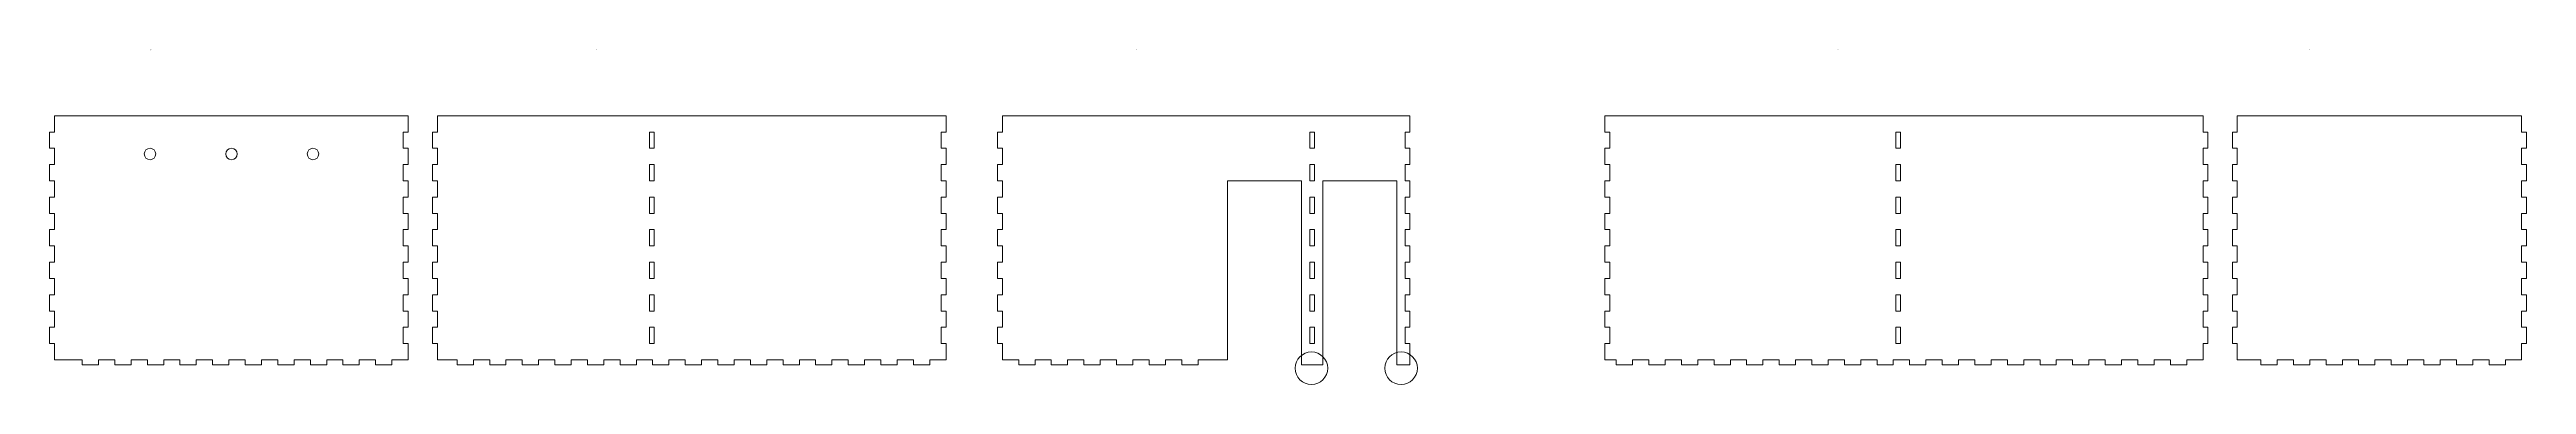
# Model space of a CAD drawing. Header units: millimetres. Extents: x -15307 to -8200, y 7864 to 9694.
# Drawn here: x -9720 to -8200, y 8039 to 8245 of the extents above; entities that cross this region are included whole.
import ezdxf

# ---------------------------------------------------------------- set-up
doc = ezdxf.new("R2010")
doc.units = ezdxf.units.MM
doc.layers.add('A-DETL-THIN', color=151, linetype='Continuous', lineweight=9)
doc.layers.add('G-ANNO-TEXT', color=231, linetype='Continuous', lineweight=9)
doc.styles.add('Arial', font='arial.ttf', dxfattribs={"height": 0.491766})

msp = doc.modelspace()

# ---------------------------------------------------------------- linework, layer by layer
at = {"layer": 'A-DETL-THIN'}
for p, q in [((-9716.7, 8194.4), (-9719.7, 8194.4)), ((-9719.7, 8194.4), (-9719.7, 8184.4)), ((-9716.7, 8204.4), (-9716.7, 8194.4)), ((-9716.7, 8204.4), (-9499.7, 8204.4)), ((-9716.7, 8194.4), (-9716.7, 8204.4)), ((-9499.7, 8194.4), (-9502.7, 8194.4)), ((-9502.7, 8194.4), (-9502.7, 8184.4)), ((-9499.7, 8204.4), (-9499.7, 8194.4)), ((-9499.7, 8194.4), (-9499.7, 8204.4)), ((-9481.7, 8194.4), (-9484.7, 8194.4)), ((-9484.7, 8194.4), (-9484.7, 8184.4)), ((-9481.7, 8204.4), (-9481.7, 8194.4)), ((-9481.7, 8204.4), (-9169.7, 8204.4)), ((-9481.7, 8194.4), (-9481.7, 8204.4)), ((-9348.7, 8194.4), (-9351.7, 8194.4)), ((-9351.7, 8194.4), (-9351.7, 8184.4)), ((-9348.7, 8194.4), (-9348.7, 8184.4)), ((-9169.7, 8194.4), (-9172.7, 8194.4)), ((-9172.7, 8194.4), (-9172.7, 8184.4)), ((-9169.7, 8204.4), (-9169.7, 8194.4)), ((-9169.7, 8194.4), (-9169.7, 8204.4)), ((-9135.1, 8194.4), (-9138.1, 8194.4)), ((-9138.1, 8194.4), (-9138.1, 8184.4)), ((-9135.1, 8204.4), (-9135.1, 8194.4)), ((-8885.1, 8204.4), (-9135.1, 8204.4)), ((-9135.1, 8194.4), (-9135.1, 8204.4)), ((-8946.6, 8194.4), (-8943.6, 8194.4)), ((-8946.6, 8194.4), (-8946.6, 8184.4)), ((-8943.6, 8194.4), (-8943.6, 8184.4)), ((-8885.1, 8194.4), (-8888.1, 8194.4)), ((-8888.1, 8194.4), (-8888.1, 8184.4)), ((-8885.1, 8204.4), (-8885.1, 8194.4)), ((-8885.1, 8194.4), (-8885.1, 8204.4)), ((-8765.5, 8204.4), (-8765.5, 8194.4)), ((-8765.5, 8204.4), (-8398.5, 8204.4)), ((-8765.5, 8194.4), (-8765.5, 8204.4)), ((-8765.5, 8194.4), (-8762.5, 8194.4)), ((-8762.5, 8194.4), (-8762.5, 8184.4)), ((-8584, 8194.4), (-8587, 8194.4)), ((-8587, 8194.4), (-8587, 8184.4)), ((-8584, 8194.4), (-8584, 8184.4)), ((-8398.5, 8204.4), (-8398.5, 8194.4)), ((-8398.5, 8194.4), (-8398.5, 8204.4)), ((-8398.5, 8194.4), (-8395.5, 8194.4)), ((-8395.5, 8194.4), (-8395.5, 8184.4)), ((-8377.5, 8194.4), (-8380.5, 8194.4)), ((-8380.5, 8194.4), (-8380.5, 8184.4)), ((-8377.5, 8204.4), (-8377.5, 8194.4)), ((-8377.5, 8204.4), (-8203, 8204.4)), ((-8377.5, 8194.4), (-8377.5, 8204.4)), ((-8203, 8204.4), (-8203, 8194.4)), ((-8203, 8194.4), (-8203, 8204.4)), ((-8203, 8194.4), (-8200, 8194.4)), ((-8200, 8194.4), (-8200, 8184.4)), ((-9716.7, 8184.4), (-9719.7, 8184.4)), ((-9716.7, 8174.4), (-9716.7, 8184.4)), ((-9499.7, 8184.4), (-9502.7, 8184.4)), ((-9499.7, 8174.4), (-9499.7, 8184.4)), ((-9481.7, 8184.4), (-9484.7, 8184.4)), ((-9481.7, 8174.4), (-9481.7, 8184.4)), ((-9348.7, 8184.4), (-9351.7, 8184.4)), ((-9169.7, 8184.4), (-9172.7, 8184.4)), ((-9169.7, 8174.4), (-9169.7, 8184.4)), ((-9135.1, 8184.4), (-9138.1, 8184.4)), ((-9135.1, 8174.4), (-9135.1, 8184.4)), ((-8946.6, 8184.4), (-8943.6, 8184.4)), ((-8885.1, 8184.4), (-8888.1, 8184.4)), ((-8885.1, 8174.4), (-8885.1, 8184.4)), ((-8765.5, 8184.4), (-8762.5, 8184.4)), ((-8765.5, 8174.4), (-8765.5, 8184.4)), ((-8584, 8184.4), (-8587, 8184.4)), ((-8398.5, 8184.4), (-8395.5, 8184.4)), ((-8398.5, 8174.4), (-8398.5, 8184.4)), ((-8377.5, 8184.4), (-8380.5, 8184.4)), ((-8377.5, 8174.4), (-8377.5, 8184.4)), ((-8203, 8184.4), (-8200, 8184.4)), ((-8203, 8174.4), (-8203, 8184.4)), ((-9716.7, 8174.4), (-9719.7, 8174.4)), ((-9719.7, 8174.4), (-9719.7, 8164.4)), ((-9716.7, 8164.4), (-9719.7, 8164.4)), ((-9716.7, 8154.4), (-9716.7, 8164.4)), ((-9499.7, 8174.4), (-9502.7, 8174.4)), ((-9502.7, 8174.4), (-9502.7, 8164.4)), ((-9499.7, 8164.4), (-9502.7, 8164.4)), ((-9499.7, 8154.4), (-9499.7, 8164.4)), ((-9481.7, 8174.4), (-9484.7, 8174.4)), ((-9484.7, 8174.4), (-9484.7, 8164.4)), ((-9481.7, 8164.4), (-9484.7, 8164.4)), ((-9481.7, 8154.4), (-9481.7, 8164.4)), ((-9348.7, 8174.4), (-9351.7, 8174.4)), ((-9351.7, 8174.4), (-9351.7, 8164.4)), ((-9348.7, 8164.4), (-9351.7, 8164.4)), ((-9348.7, 8174.4), (-9348.7, 8164.4)), ((-9169.7, 8174.4), (-9172.7, 8174.4)), ((-9172.7, 8174.4), (-9172.7, 8164.4)), ((-9169.7, 8164.4), (-9172.7, 8164.4)), ((-9169.7, 8154.4), (-9169.7, 8164.4)), ((-9135.1, 8174.4), (-9138.1, 8174.4)), ((-9138.1, 8174.4), (-9138.1, 8164.4)), ((-9135.1, 8164.4), (-9138.1, 8164.4)), ((-9135.1, 8154.4), (-9135.1, 8164.4)), ((-8997.1, 8164.4), (-8997.1, 8054.4)), ((-8997.1, 8164.4), (-8951.6, 8164.4)), ((-8951.6, 8164.4), (-8951.6, 8051.4)), ((-8946.6, 8174.4), (-8943.6, 8174.4)), ((-8946.6, 8174.4), (-8946.6, 8164.4)), ((-8946.6, 8164.4), (-8943.6, 8164.4)), ((-8943.6, 8174.4), (-8943.6, 8164.4)), ((-8938.6, 8164.4), (-8938.6, 8051.4)), ((-8893.1, 8164.4), (-8938.6, 8164.4)), ((-8893.1, 8164.4), (-8893.1, 8051.4)), ((-8885.1, 8174.4), (-8888.1, 8174.4)), ((-8888.1, 8174.4), (-8888.1, 8164.4)), ((-8885.1, 8164.4), (-8888.1, 8164.4)), ((-8885.1, 8154.4), (-8885.1, 8164.4)), ((-8765.5, 8174.4), (-8762.5, 8174.4)), ((-8765.5, 8164.4), (-8762.5, 8164.4)), ((-8765.5, 8154.4), (-8765.5, 8164.4)), ((-8762.5, 8174.4), (-8762.5, 8164.4)), ((-8584, 8174.4), (-8587, 8174.4)), ((-8587, 8174.4), (-8587, 8164.4)), ((-8584, 8164.4), (-8587, 8164.4)), ((-8584, 8174.4), (-8584, 8164.4)), ((-8398.5, 8174.4), (-8395.5, 8174.4)), ((-8398.5, 8164.4), (-8395.5, 8164.4)), ((-8398.5, 8154.4), (-8398.5, 8164.4)), ((-8395.5, 8174.4), (-8395.5, 8164.4)), ((-8377.5, 8174.4), (-8380.5, 8174.4)), ((-8380.5, 8174.4), (-8380.5, 8164.4)), ((-8377.5, 8164.4), (-8380.5, 8164.4)), ((-8377.5, 8154.4), (-8377.5, 8164.4)), ((-8203, 8174.4), (-8200, 8174.4)), ((-8203, 8164.4), (-8200, 8164.4)), ((-8203, 8154.4), (-8203, 8164.4)), ((-8200, 8174.4), (-8200, 8164.4)), ((-9716.7, 8154.4), (-9719.7, 8154.4)), ((-9719.7, 8154.4), (-9719.7, 8144.4)), ((-9499.7, 8154.4), (-9502.7, 8154.4)), ((-9502.7, 8154.4), (-9502.7, 8144.4)), ((-9481.7, 8154.4), (-9484.7, 8154.4)), ((-9484.7, 8154.4), (-9484.7, 8144.4)), ((-9348.7, 8154.4), (-9351.7, 8154.4)), ((-9351.7, 8154.4), (-9351.7, 8144.4)), ((-9348.7, 8154.4), (-9348.7, 8144.4)), ((-9169.7, 8154.4), (-9172.7, 8154.4)), ((-9172.7, 8154.4), (-9172.7, 8144.4)), ((-9135.1, 8154.4), (-9138.1, 8154.4)), ((-9138.1, 8154.4), (-9138.1, 8144.4)), ((-8946.6, 8154.4), (-8943.6, 8154.4)), ((-8946.6, 8154.4), (-8946.6, 8144.4)), ((-8943.6, 8154.4), (-8943.6, 8144.4)), ((-8885.1, 8154.4), (-8888.1, 8154.4)), ((-8888.1, 8154.4), (-8888.1, 8144.4)), ((-8765.5, 8154.4), (-8762.5, 8154.4)), ((-8762.5, 8154.4), (-8762.5, 8144.4)), ((-8584, 8154.4), (-8587, 8154.4)), ((-8587, 8154.4), (-8587, 8144.4)), ((-8584, 8154.4), (-8584, 8144.4)), ((-8398.5, 8154.4), (-8395.5, 8154.4)), ((-8395.5, 8154.4), (-8395.5, 8144.4)), ((-8377.5, 8154.4), (-8380.5, 8154.4)), ((-8380.5, 8154.4), (-8380.5, 8144.4)), ((-8203, 8154.4), (-8200, 8154.4)), ((-8200, 8154.4), (-8200, 8144.4)), ((-9716.7, 8144.4), (-9719.7, 8144.4)), ((-9716.7, 8134.4), (-9719.7, 8134.4)), ((-9719.7, 8134.4), (-9719.7, 8124.4)), ((-9716.7, 8134.4), (-9716.7, 8144.4)), ((-9499.7, 8144.4), (-9502.7, 8144.4)), ((-9499.7, 8134.4), (-9502.7, 8134.4)), ((-9502.7, 8134.4), (-9502.7, 8124.4)), ((-9499.7, 8134.4), (-9499.7, 8144.4)), ((-9481.7, 8144.4), (-9484.7, 8144.4)), ((-9481.7, 8134.4), (-9484.7, 8134.4)), ((-9484.7, 8134.4), (-9484.7, 8124.4)), ((-9481.7, 8134.4), (-9481.7, 8144.4)), ((-9348.7, 8144.4), (-9351.7, 8144.4)), ((-9348.7, 8134.4), (-9351.7, 8134.4)), ((-9351.7, 8134.4), (-9351.7, 8124.4)), ((-9348.7, 8134.4), (-9348.7, 8124.4)), ((-9169.7, 8144.4), (-9172.7, 8144.4)), ((-9169.7, 8134.4), (-9172.7, 8134.4)), ((-9172.7, 8134.4), (-9172.7, 8124.4)), ((-9169.7, 8134.4), (-9169.7, 8144.4)), ((-9135.1, 8144.4), (-9138.1, 8144.4)), ((-9135.1, 8134.4), (-9138.1, 8134.4)), ((-9138.1, 8134.4), (-9138.1, 8124.4)), ((-9135.1, 8134.4), (-9135.1, 8144.4)), ((-8946.6, 8144.4), (-8943.6, 8144.4)), ((-8946.6, 8134.4), (-8943.6, 8134.4)), ((-8946.6, 8134.4), (-8946.6, 8124.4)), ((-8943.6, 8134.4), (-8943.6, 8124.4)), ((-8885.1, 8144.4), (-8888.1, 8144.4)), ((-8885.1, 8134.4), (-8888.1, 8134.4)), ((-8888.1, 8134.4), (-8888.1, 8124.4)), ((-8885.1, 8134.4), (-8885.1, 8144.4)), ((-8765.5, 8144.4), (-8762.5, 8144.4)), ((-8765.5, 8134.4), (-8765.5, 8144.4)), ((-8765.5, 8134.4), (-8762.5, 8134.4)), ((-8762.5, 8134.4), (-8762.5, 8124.4)), ((-8584, 8144.4), (-8587, 8144.4)), ((-8584, 8134.4), (-8587, 8134.4)), ((-8587, 8134.4), (-8587, 8124.4)), ((-8584, 8134.4), (-8584, 8124.4)), ((-8398.5, 8144.4), (-8395.5, 8144.4)), ((-8398.5, 8134.4), (-8398.5, 8144.4)), ((-8398.5, 8134.4), (-8395.5, 8134.4)), ((-8395.5, 8134.4), (-8395.5, 8124.4)), ((-8377.5, 8144.4), (-8380.5, 8144.4)), ((-8377.5, 8134.4), (-8380.5, 8134.4)), ((-8380.5, 8134.4), (-8380.5, 8124.4)), ((-8377.5, 8134.4), (-8377.5, 8144.4)), ((-8203, 8144.4), (-8200, 8144.4)), ((-8203, 8134.4), (-8203, 8144.4)), ((-8203, 8134.4), (-8200, 8134.4)), ((-8200, 8134.4), (-8200, 8124.4)), ((-9716.7, 8124.4), (-9719.7, 8124.4)), ((-9716.7, 8114.4), (-9716.7, 8124.4)), ((-9499.7, 8124.4), (-9502.7, 8124.4)), ((-9499.7, 8114.4), (-9499.7, 8124.4)), ((-9481.7, 8124.4), (-9484.7, 8124.4)), ((-9481.7, 8114.4), (-9481.7, 8124.4)), ((-9348.7, 8124.4), (-9351.7, 8124.4)), ((-9169.7, 8124.4), (-9172.7, 8124.4)), ((-9169.7, 8114.4), (-9169.7, 8124.4)), ((-9135.1, 8124.4), (-9138.1, 8124.4)), ((-9135.1, 8114.4), (-9135.1, 8124.4)), ((-8946.6, 8124.4), (-8943.6, 8124.4)), ((-8885.1, 8124.4), (-8888.1, 8124.4)), ((-8885.1, 8114.4), (-8885.1, 8124.4)), ((-8765.5, 8124.4), (-8762.5, 8124.4)), ((-8765.5, 8114.4), (-8765.5, 8124.4)), ((-8584, 8124.4), (-8587, 8124.4)), ((-8398.5, 8124.4), (-8395.5, 8124.4)), ((-8398.5, 8114.4), (-8398.5, 8124.4)), ((-8377.5, 8124.4), (-8380.5, 8124.4)), ((-8377.5, 8114.4), (-8377.5, 8124.4)), ((-8203, 8124.4), (-8200, 8124.4)), ((-8203, 8114.4), (-8203, 8124.4)), ((-9716.7, 8114.4), (-9719.7, 8114.4)), ((-9719.7, 8114.4), (-9719.7, 8104.4)), ((-9716.7, 8104.4), (-9719.7, 8104.4)), ((-9716.7, 8094.4), (-9716.7, 8104.4)), ((-9499.7, 8114.4), (-9502.7, 8114.4)), ((-9502.7, 8114.4), (-9502.7, 8104.4)), ((-9499.7, 8104.4), (-9502.7, 8104.4)), ((-9499.7, 8094.4), (-9499.7, 8104.4)), ((-9481.7, 8114.4), (-9484.7, 8114.4)), ((-9484.7, 8114.4), (-9484.7, 8104.4)), ((-9481.7, 8104.4), (-9484.7, 8104.4)), ((-9481.7, 8094.4), (-9481.7, 8104.4)), ((-9348.7, 8114.4), (-9351.7, 8114.4)), ((-9351.7, 8114.4), (-9351.7, 8104.4)), ((-9348.7, 8104.4), (-9351.7, 8104.4)), ((-9348.7, 8114.4), (-9348.7, 8104.4)), ((-9169.7, 8114.4), (-9172.7, 8114.4)), ((-9172.7, 8114.4), (-9172.7, 8104.4)), ((-9169.7, 8104.4), (-9172.7, 8104.4)), ((-9169.7, 8094.4), (-9169.7, 8104.4)), ((-9135.1, 8114.4), (-9138.1, 8114.4)), ((-9138.1, 8114.4), (-9138.1, 8104.4)), ((-9135.1, 8104.4), (-9138.1, 8104.4)), ((-9135.1, 8094.4), (-9135.1, 8104.4)), ((-8946.6, 8114.4), (-8943.6, 8114.4)), ((-8946.6, 8114.4), (-8946.6, 8104.4)), ((-8946.6, 8104.4), (-8943.6, 8104.4)), ((-8943.6, 8114.4), (-8943.6, 8104.4)), ((-8885.1, 8114.4), (-8888.1, 8114.4)), ((-8888.1, 8114.4), (-8888.1, 8104.4)), ((-8885.1, 8104.4), (-8888.1, 8104.4)), ((-8885.1, 8094.4), (-8885.1, 8104.4)), ((-8765.5, 8114.4), (-8762.5, 8114.4)), ((-8765.5, 8104.4), (-8762.5, 8104.4)), ((-8765.5, 8094.4), (-8765.5, 8104.4)), ((-8762.5, 8114.4), (-8762.5, 8104.4)), ((-8584, 8114.4), (-8587, 8114.4)), ((-8587, 8114.4), (-8587, 8104.4)), ((-8584, 8104.4), (-8587, 8104.4)), ((-8584, 8114.4), (-8584, 8104.4)), ((-8398.5, 8114.4), (-8395.5, 8114.4)), ((-8398.5, 8104.4), (-8395.5, 8104.4)), ((-8398.5, 8094.4), (-8398.5, 8104.4)), ((-8395.5, 8114.4), (-8395.5, 8104.4)), ((-8377.5, 8114.4), (-8380.5, 8114.4)), ((-8380.5, 8114.4), (-8380.5, 8104.4)), ((-8377.5, 8104.4), (-8380.5, 8104.4)), ((-8377.5, 8094.4), (-8377.5, 8104.4)), ((-8203, 8114.4), (-8200, 8114.4)), ((-8203, 8104.4), (-8200, 8104.4)), ((-8203, 8094.4), (-8203, 8104.4)), ((-8200, 8114.4), (-8200, 8104.4)), ((-9716.7, 8094.4), (-9719.7, 8094.4)), ((-9719.7, 8094.4), (-9719.7, 8084.4)), ((-9499.7, 8094.4), (-9502.7, 8094.4)), ((-9502.7, 8094.4), (-9502.7, 8084.4)), ((-9481.7, 8094.4), (-9484.7, 8094.4)), ((-9484.7, 8094.4), (-9484.7, 8084.4)), ((-9348.7, 8094.4), (-9351.7, 8094.4)), ((-9351.7, 8094.4), (-9351.7, 8084.4)), ((-9348.7, 8094.4), (-9348.7, 8084.4)), ((-9169.7, 8094.4), (-9172.7, 8094.4)), ((-9172.7, 8094.4), (-9172.7, 8084.4)), ((-9135.1, 8094.4), (-9138.1, 8094.4)), ((-9138.1, 8094.4), (-9138.1, 8084.4)), ((-8946.6, 8094.4), (-8943.6, 8094.4)), ((-8946.6, 8094.4), (-8946.6, 8084.4)), ((-8943.6, 8094.4), (-8943.6, 8084.4)), ((-8885.1, 8094.4), (-8888.1, 8094.4)), ((-8888.1, 8094.4), (-8888.1, 8084.4)), ((-8765.5, 8094.4), (-8762.5, 8094.4)), ((-8762.5, 8094.4), (-8762.5, 8084.4)), ((-8584, 8094.4), (-8587, 8094.4)), ((-8587, 8094.4), (-8587, 8084.4)), ((-8584, 8094.4), (-8584, 8084.4)), ((-8398.5, 8094.4), (-8395.5, 8094.4)), ((-8395.5, 8094.4), (-8395.5, 8084.4)), ((-8377.5, 8094.4), (-8380.5, 8094.4)), ((-8380.5, 8094.4), (-8380.5, 8084.4)), ((-8203, 8094.4), (-8200, 8094.4)), ((-8200, 8094.4), (-8200, 8084.4)), ((-9716.7, 8084.4), (-9719.7, 8084.4)), ((-9716.7, 8074.4), (-9719.7, 8074.4)), ((-9719.7, 8074.4), (-9719.7, 8064.4)), ((-9716.7, 8074.4), (-9716.7, 8084.4)), ((-9499.7, 8084.4), (-9502.7, 8084.4)), ((-9499.7, 8074.4), (-9502.7, 8074.4)), ((-9502.7, 8074.4), (-9502.7, 8064.4)), ((-9499.7, 8074.4), (-9499.7, 8084.4)), ((-9481.7, 8084.4), (-9484.7, 8084.4)), ((-9481.7, 8074.4), (-9484.7, 8074.4)), ((-9484.7, 8074.4), (-9484.7, 8064.4)), ((-9481.7, 8074.4), (-9481.7, 8084.4)), ((-9348.7, 8084.4), (-9351.7, 8084.4)), ((-9348.7, 8074.4), (-9351.7, 8074.4)), ((-9351.7, 8074.4), (-9351.7, 8064.4)), ((-9348.7, 8074.4), (-9348.7, 8064.4)), ((-9169.7, 8084.4), (-9172.7, 8084.4)), ((-9169.7, 8074.4), (-9172.7, 8074.4)), ((-9172.7, 8074.4), (-9172.7, 8064.4)), ((-9169.7, 8074.4), (-9169.7, 8084.4)), ((-9135.1, 8084.4), (-9138.1, 8084.4)), ((-9135.1, 8074.4), (-9138.1, 8074.4)), ((-9138.1, 8074.4), (-9138.1, 8064.4)), ((-9135.1, 8074.4), (-9135.1, 8084.4)), ((-8946.6, 8084.4), (-8943.6, 8084.4)), ((-8946.6, 8074.4), (-8943.6, 8074.4)), ((-8946.6, 8074.4), (-8946.6, 8064.4)), ((-8943.6, 8074.4), (-8943.6, 8064.4)), ((-8885.1, 8084.4), (-8888.1, 8084.4)), ((-8885.1, 8074.4), (-8888.1, 8074.4)), ((-8888.1, 8074.4), (-8888.1, 8064.4)), ((-8885.1, 8074.4), (-8885.1, 8084.4)), ((-8765.5, 8084.4), (-8762.5, 8084.4)), ((-8765.5, 8074.4), (-8765.5, 8084.4)), ((-8765.5, 8074.4), (-8762.5, 8074.4)), ((-8762.5, 8074.4), (-8762.5, 8064.4)), ((-8584, 8084.4), (-8587, 8084.4)), ((-8584, 8074.4), (-8587, 8074.4)), ((-8587, 8074.4), (-8587, 8064.4)), ((-8584, 8074.4), (-8584, 8064.4)), ((-8398.5, 8084.4), (-8395.5, 8084.4)), ((-8398.5, 8074.4), (-8398.5, 8084.4)), ((-8398.5, 8074.4), (-8395.5, 8074.4)), ((-8395.5, 8074.4), (-8395.5, 8064.4)), ((-8377.5, 8084.4), (-8380.5, 8084.4)), ((-8377.5, 8074.4), (-8380.5, 8074.4)), ((-8380.5, 8074.4), (-8380.5, 8064.4)), ((-8377.5, 8074.4), (-8377.5, 8084.4)), ((-8203, 8084.4), (-8200, 8084.4)), ((-8203, 8074.4), (-8203, 8084.4)), ((-8203, 8074.4), (-8200, 8074.4)), ((-8200, 8074.4), (-8200, 8064.4)), ((-9716.7, 8064.4), (-9719.7, 8064.4)), ((-9716.7, 8054.4), (-9716.7, 8064.4)), ((-9716.7, 8054.4), (-9699.7, 8054.4)), ((-9699.7, 8054.4), (-9699.7, 8051.4)), ((-9689.7, 8054.4), (-9689.7, 8051.4)), ((-9689.7, 8054.4), (-9679.7, 8054.4)), ((-9679.7, 8054.4), (-9679.7, 8051.4)), ((-9669.7, 8054.4), (-9659.7, 8054.4)), ((-9669.7, 8054.4), (-9669.7, 8051.4)), ((-9659.7, 8054.4), (-9659.7, 8051.4)), ((-9649.7, 8054.4), (-9639.7, 8054.4)), ((-9649.7, 8054.4), (-9649.7, 8051.4)), ((-9639.7, 8054.4), (-9639.7, 8051.4)), ((-9629.7, 8054.4), (-9629.7, 8051.4)), ((-9629.7, 8054.4), (-9619.7, 8054.4)), ((-9619.7, 8054.4), (-9619.7, 8051.4)), ((-9609.7, 8054.4), (-9609.7, 8051.4)), ((-9609.7, 8054.4), (-9599.7, 8054.4)), ((-9599.7, 8054.4), (-9599.7, 8051.4)), ((-9589.7, 8054.4), (-9589.7, 8051.4)), ((-9589.7, 8054.4), (-9579.7, 8054.4)), ((-9579.7, 8054.4), (-9579.7, 8051.4)), ((-9569.7, 8054.4), (-9569.7, 8051.4)), ((-9569.7, 8054.4), (-9559.7, 8054.4)), ((-9559.7, 8054.4), (-9559.7, 8051.4)), ((-9549.7, 8054.4), (-9549.7, 8051.4)), ((-9549.7, 8054.4), (-9539.7, 8054.4)), ((-9539.7, 8054.4), (-9539.7, 8051.4)), ((-9529.7, 8054.4), (-9529.7, 8051.4)), ((-9529.7, 8054.4), (-9519.7, 8054.4)), ((-9519.7, 8054.4), (-9519.7, 8051.4)), ((-9499.7, 8054.4), (-9509.7, 8054.4)), ((-9509.7, 8054.4), (-9509.7, 8051.4)), ((-9509.7, 8054.4), (-9499.7, 8054.4)), ((-9499.7, 8064.4), (-9502.7, 8064.4)), ((-9499.7, 8054.4), (-9499.7, 8064.4)), ((-9481.7, 8064.4), (-9484.7, 8064.4)), ((-9481.7, 8054.4), (-9481.7, 8064.4)), ((-9481.7, 8054.4), (-9469.7, 8054.4)), ((-9469.7, 8054.4), (-9469.7, 8051.4)), ((-9459.7, 8054.4), (-9459.7, 8051.4)), ((-9459.7, 8054.4), (-9449.7, 8054.4)), ((-9449.7, 8054.4), (-9449.7, 8051.4)), ((-9439.7, 8054.4), (-9429.7, 8054.4)), ((-9439.7, 8054.4), (-9439.7, 8051.4)), ((-9429.7, 8054.4), (-9429.7, 8051.4)), ((-9419.7, 8054.4), (-9409.7, 8054.4)), ((-9419.7, 8054.4), (-9419.7, 8051.4)), ((-9409.7, 8054.4), (-9409.7, 8051.4)), ((-9399.7, 8054.4), (-9389.7, 8054.4)), ((-9399.7, 8054.4), (-9399.7, 8051.4)), ((-9389.7, 8054.4), (-9389.7, 8051.4)), ((-9379.7, 8054.4), (-9379.7, 8051.4)), ((-9379.7, 8054.4), (-9369.7, 8054.4)), ((-9369.7, 8054.4), (-9369.7, 8051.4)), ((-9359.7, 8054.4), (-9359.7, 8051.4)), ((-9359.7, 8054.4), (-9349.7, 8054.4)), ((-9348.7, 8064.4), (-9351.7, 8064.4)), ((-9349.7, 8054.4), (-9349.7, 8051.4)), ((-9339.7, 8054.4), (-9329.7, 8054.4)), ((-9339.7, 8054.4), (-9339.7, 8051.4)), ((-9329.7, 8054.4), (-9329.7, 8051.4)), ((-9319.7, 8054.4), (-9309.7, 8054.4)), ((-9319.7, 8054.4), (-9319.7, 8051.4)), ((-9309.7, 8054.4), (-9309.7, 8051.4)), ((-9299.7, 8054.4), (-9299.7, 8051.4)), ((-9299.7, 8054.4), (-9289.7, 8054.4)), ((-9289.7, 8054.4), (-9289.7, 8051.4)), ((-9279.7, 8054.4), (-9279.7, 8051.4)), ((-9279.7, 8054.4), (-9269.7, 8054.4)), ((-9269.7, 8054.4), (-9269.7, 8051.4)), ((-9259.7, 8054.4), (-9259.7, 8051.4)), ((-9259.7, 8054.4), (-9249.7, 8054.4)), ((-9249.7, 8054.4), (-9249.7, 8051.4)), ((-9239.7, 8054.4), (-9239.7, 8051.4)), ((-9239.7, 8054.4), (-9229.7, 8054.4)), ((-9229.7, 8054.4), (-9229.7, 8051.4)), ((-9219.7, 8054.4), (-9219.7, 8051.4)), ((-9219.7, 8054.4), (-9209.7, 8054.4)), ((-9209.7, 8054.4), (-9209.7, 8051.4)), ((-9199.7, 8054.4), (-9199.7, 8051.4)), ((-9199.7, 8054.4), (-9189.7, 8054.4)), ((-9189.7, 8054.4), (-9189.7, 8051.4)), ((-9169.7, 8054.4), (-9179.7, 8054.4)), ((-9179.7, 8054.4), (-9179.7, 8051.4)), ((-9179.7, 8054.4), (-9169.7, 8054.4)), ((-9169.7, 8064.4), (-9172.7, 8064.4)), ((-9169.7, 8054.4), (-9169.7, 8064.4)), ((-9135.1, 8064.4), (-9138.1, 8064.4)), ((-9135.1, 8054.4), (-9135.1, 8064.4)), ((-9135.1, 8054.4), (-9125.1, 8054.4)), ((-9125.1, 8054.4), (-9125.1, 8051.4)), ((-9115.1, 8054.4), (-9115.1, 8051.4)), ((-9105.1, 8054.4), (-9115.1, 8054.4)), ((-9105.1, 8054.4), (-9105.1, 8051.4)), ((-9095.1, 8054.4), (-9095.1, 8051.4)), ((-9085.1, 8054.4), (-9095.1, 8054.4)), ((-9085.1, 8054.4), (-9085.1, 8051.4)), ((-9075.1, 8054.4), (-9075.1, 8051.4)), ((-9065.1, 8054.4), (-9075.1, 8054.4)), ((-9065.1, 8054.4), (-9065.1, 8051.4)), ((-9055.1, 8054.4), (-9055.1, 8051.4)), ((-9045.1, 8054.4), (-9055.1, 8054.4)), ((-9045.1, 8054.4), (-9045.1, 8051.4)), ((-9035.1, 8054.4), (-9035.1, 8051.4)), ((-9025.1, 8054.4), (-9035.1, 8054.4)), ((-9025.1, 8054.4), (-9025.1, 8051.4)), ((-9015.1, 8054.4), (-9015.1, 8051.4)), ((-9015.1, 8054.4), (-8997.1, 8054.4)), ((-8946.6, 8064.4), (-8943.6, 8064.4)), ((-8885.1, 8064.4), (-8888.1, 8064.4)), ((-8885.1, 8051.4), (-8885.1, 8064.4)), ((-8765.5, 8054.4), (-8765.5, 8064.4)), ((-8765.5, 8064.4), (-8762.5, 8064.4)), ((-8765.5, 8054.4), (-8758.5, 8054.4)), ((-8758.5, 8054.4), (-8758.5, 8051.4)), ((-8748.5, 8054.4), (-8738.5, 8054.4)), ((-8748.5, 8054.4), (-8748.5, 8051.4)), ((-8738.5, 8054.4), (-8738.5, 8051.4)), ((-8728.5, 8054.4), (-8718.5, 8054.4)), ((-8728.5, 8054.4), (-8728.5, 8051.4)), ((-8718.5, 8054.4), (-8718.5, 8051.4)), ((-8708.5, 8054.4), (-8698.5, 8054.4)), ((-8708.5, 8054.4), (-8708.5, 8051.4)), ((-8698.5, 8054.4), (-8698.5, 8051.4)), ((-8688.5, 8054.4), (-8688.5, 8051.4)), ((-8688.5, 8054.4), (-8678.5, 8054.4)), ((-8678.5, 8054.4), (-8678.5, 8051.4)), ((-8668.5, 8054.4), (-8658.5, 8054.4)), ((-8668.5, 8054.4), (-8668.5, 8051.4)), ((-8658.5, 8054.4), (-8658.5, 8051.4)), ((-8648.5, 8054.4), (-8638.5, 8054.4)), ((-8648.5, 8054.4), (-8648.5, 8051.4)), ((-8638.5, 8054.4), (-8638.5, 8051.4)), ((-8628.5, 8054.4), (-8618.5, 8054.4)), ((-8628.5, 8054.4), (-8628.5, 8051.4)), ((-8618.5, 8054.4), (-8618.5, 8051.4)), ((-8608.5, 8054.4), (-8608.5, 8051.4)), ((-8608.5, 8054.4), (-8598.5, 8054.4)), ((-8598.5, 8054.4), (-8598.5, 8051.4)), ((-8588.5, 8054.4), (-8588.5, 8051.4)), ((-8588.5, 8054.4), (-8578.5, 8054.4)), ((-8584, 8064.4), (-8587, 8064.4)), ((-8578.5, 8054.4), (-8578.5, 8051.4)), ((-8568.5, 8054.4), (-8558.5, 8054.4)), ((-8568.5, 8054.4), (-8568.5, 8051.4)), ((-8558.5, 8054.4), (-8558.5, 8051.4)), ((-8548.5, 8054.4), (-8538.5, 8054.4)), ((-8548.5, 8054.4), (-8548.5, 8051.4)), ((-8538.5, 8054.4), (-8538.5, 8051.4)), ((-8528.5, 8054.4), (-8528.5, 8051.4)), ((-8528.5, 8054.4), (-8518.5, 8054.4)), ((-8518.5, 8054.4), (-8518.5, 8051.4)), ((-8508.5, 8054.4), (-8508.5, 8051.4)), ((-8508.5, 8054.4), (-8498.5, 8054.4)), ((-8498.5, 8054.4), (-8498.5, 8051.4)), ((-8488.5, 8054.4), (-8488.5, 8051.4)), ((-8488.5, 8054.4), (-8478.5, 8054.4)), ((-8478.5, 8054.4), (-8478.5, 8051.4)), ((-8468.5, 8054.4), (-8468.5, 8051.4)), ((-8468.5, 8054.4), (-8458.5, 8054.4)), ((-8458.5, 8054.4), (-8458.5, 8051.4)), ((-8448.5, 8054.4), (-8448.5, 8051.4)), ((-8448.5, 8054.4), (-8438.5, 8054.4)), ((-8438.5, 8054.4), (-8438.5, 8051.4)), ((-8428.5, 8054.4), (-8428.5, 8051.4)), ((-8428.5, 8054.4), (-8418.5, 8054.4)), ((-8418.5, 8054.4), (-8418.5, 8051.4)), ((-8398.5, 8054.4), (-8408.5, 8054.4)), ((-8408.5, 8054.4), (-8408.5, 8051.4)), ((-8408.5, 8054.4), (-8398.5, 8054.4)), ((-8398.5, 8054.4), (-8398.5, 8064.4)), ((-8398.5, 8064.4), (-8395.5, 8064.4)), ((-8377.5, 8064.4), (-8380.5, 8064.4)), ((-8377.5, 8054.4), (-8377.5, 8064.4)), ((-8363, 8054.4), (-8377.5, 8054.4)), ((-8363, 8054.4), (-8363, 8051.4)), ((-8353, 8054.4), (-8343, 8054.4)), ((-8353, 8054.4), (-8353, 8051.4)), ((-8343, 8054.4), (-8343, 8051.4)), ((-8333, 8054.4), (-8333, 8051.4)), ((-8333, 8054.4), (-8323, 8054.4)), ((-8323, 8054.4), (-8323, 8051.4)), ((-8313, 8054.4), (-8313, 8051.4)), ((-8313, 8054.4), (-8303, 8054.4)), ((-8303, 8054.4), (-8303, 8051.4)), ((-8293, 8054.4), (-8293, 8051.4)), ((-8293, 8054.4), (-8283, 8054.4)), ((-8283, 8054.4), (-8283, 8051.4)), ((-8273, 8054.4), (-8273, 8051.4)), ((-8273, 8054.4), (-8263, 8054.4)), ((-8263, 8054.4), (-8263, 8051.4)), ((-8253, 8054.4), (-8253, 8051.4)), ((-8253, 8054.4), (-8243, 8054.4)), ((-8243, 8054.4), (-8243, 8051.4)), ((-8233, 8054.4), (-8233, 8051.4)), ((-8233, 8054.4), (-8223, 8054.4)), ((-8223, 8054.4), (-8223, 8051.4)), ((-8203, 8054.4), (-8213, 8054.4)), ((-8213, 8054.4), (-8213, 8051.4)), ((-8213, 8054.4), (-8203, 8054.4)), ((-8203, 8054.4), (-8203, 8064.4)), ((-8203, 8064.4), (-8200, 8064.4)), ((-9689.7, 8051.4), (-9699.7, 8051.4)), ((-9669.7, 8051.4), (-9679.7, 8051.4)), ((-9649.7, 8051.4), (-9659.7, 8051.4)), ((-9629.7, 8051.4), (-9639.7, 8051.4)), ((-9609.7, 8051.4), (-9619.7, 8051.4)), ((-9589.7, 8051.4), (-9599.7, 8051.4)), ((-9569.7, 8051.4), (-9579.7, 8051.4)), ((-9549.7, 8051.4), (-9559.7, 8051.4)), ((-9529.7, 8051.4), (-9539.7, 8051.4)), ((-9509.7, 8051.4), (-9519.7, 8051.4)), ((-9459.7, 8051.4), (-9469.7, 8051.4)), ((-9439.7, 8051.4), (-9449.7, 8051.4)), ((-9419.7, 8051.4), (-9429.7, 8051.4)), ((-9399.7, 8051.4), (-9409.7, 8051.4)), ((-9379.7, 8051.4), (-9389.7, 8051.4)), ((-9359.7, 8051.4), (-9369.7, 8051.4)), ((-9339.7, 8051.4), (-9349.7, 8051.4)), ((-9319.7, 8051.4), (-9329.7, 8051.4)), ((-9299.7, 8051.4), (-9309.7, 8051.4)), ((-9279.7, 8051.4), (-9289.7, 8051.4)), ((-9259.7, 8051.4), (-9269.7, 8051.4)), ((-9239.7, 8051.4), (-9249.7, 8051.4)), ((-9219.7, 8051.4), (-9229.7, 8051.4)), ((-9199.7, 8051.4), (-9209.7, 8051.4)), ((-9179.7, 8051.4), (-9189.7, 8051.4)), ((-9125.1, 8051.4), (-9115.1, 8051.4)), ((-9105.1, 8051.4), (-9095.1, 8051.4)), ((-9085.1, 8051.4), (-9075.1, 8051.4)), ((-9065.1, 8051.4), (-9055.1, 8051.4)), ((-9045.1, 8051.4), (-9035.1, 8051.4)), ((-9025.1, 8051.4), (-9015.1, 8051.4)), ((-8938.6, 8051.4), (-8951.6, 8051.4)), ((-8893.1, 8051.4), (-8885.1, 8051.4)), ((-8748.5, 8051.4), (-8758.5, 8051.4)), ((-8728.5, 8051.4), (-8738.5, 8051.4)), ((-8708.5, 8051.4), (-8718.5, 8051.4)), ((-8688.5, 8051.4), (-8698.5, 8051.4)), ((-8668.5, 8051.4), (-8678.5, 8051.4)), ((-8648.5, 8051.4), (-8658.5, 8051.4)), ((-8628.5, 8051.4), (-8638.5, 8051.4)), ((-8608.5, 8051.4), (-8618.5, 8051.4)), ((-8588.5, 8051.4), (-8598.5, 8051.4)), ((-8568.5, 8051.4), (-8578.5, 8051.4)), ((-8548.5, 8051.4), (-8558.5, 8051.4)), ((-8528.5, 8051.4), (-8538.5, 8051.4)), ((-8508.5, 8051.4), (-8518.5, 8051.4)), ((-8488.5, 8051.4), (-8498.5, 8051.4)), ((-8468.5, 8051.4), (-8478.5, 8051.4)), ((-8448.5, 8051.4), (-8458.5, 8051.4)), ((-8428.5, 8051.4), (-8438.5, 8051.4)), ((-8408.5, 8051.4), (-8418.5, 8051.4)), ((-8353, 8051.4), (-8363, 8051.4)), ((-8333, 8051.4), (-8343, 8051.4)), ((-8313, 8051.4), (-8323, 8051.4)), ((-8293, 8051.4), (-8303, 8051.4)), ((-8273, 8051.4), (-8283, 8051.4)), ((-8253, 8051.4), (-8263, 8051.4)), ((-8233, 8051.4), (-8243, 8051.4)), ((-8213, 8051.4), (-8223, 8051.4))]:
    msp.add_line(p, q, dxfattribs=at)
for centre, radius in [((-9658.1, 8180.9), 3.5), ((-9608.1, 8180.9), 3.5), ((-9558.1, 8180.9), 3.5), ((-8945.5, 8049.3), 10), ((-8890.5, 8049.3), 10)]:
    msp.add_circle(centre, radius, dxfattribs=at)

# ---------------------------------------------------------------- texts
at = {"layer": 'G-ANNO-TEXT', "color": 7, "char_height": 0.492, "width": 0.912, "attachment_point": 1, "line_spacing_factor": 0.938532, "style": 'Arial'}
for s, insert in [('14', (-9658, 8245.1)), ('15', (-9384.7, 8245.1)), ('16', (-9053.4, 8245.1)), ('17', (-8623, 8245.1)), ('18', (-8333.9, 8245.1))]:
    msp.add_mtext(s, dxfattribs=dict(at, insert=insert))

doc.saveas('drawing.dxf')
